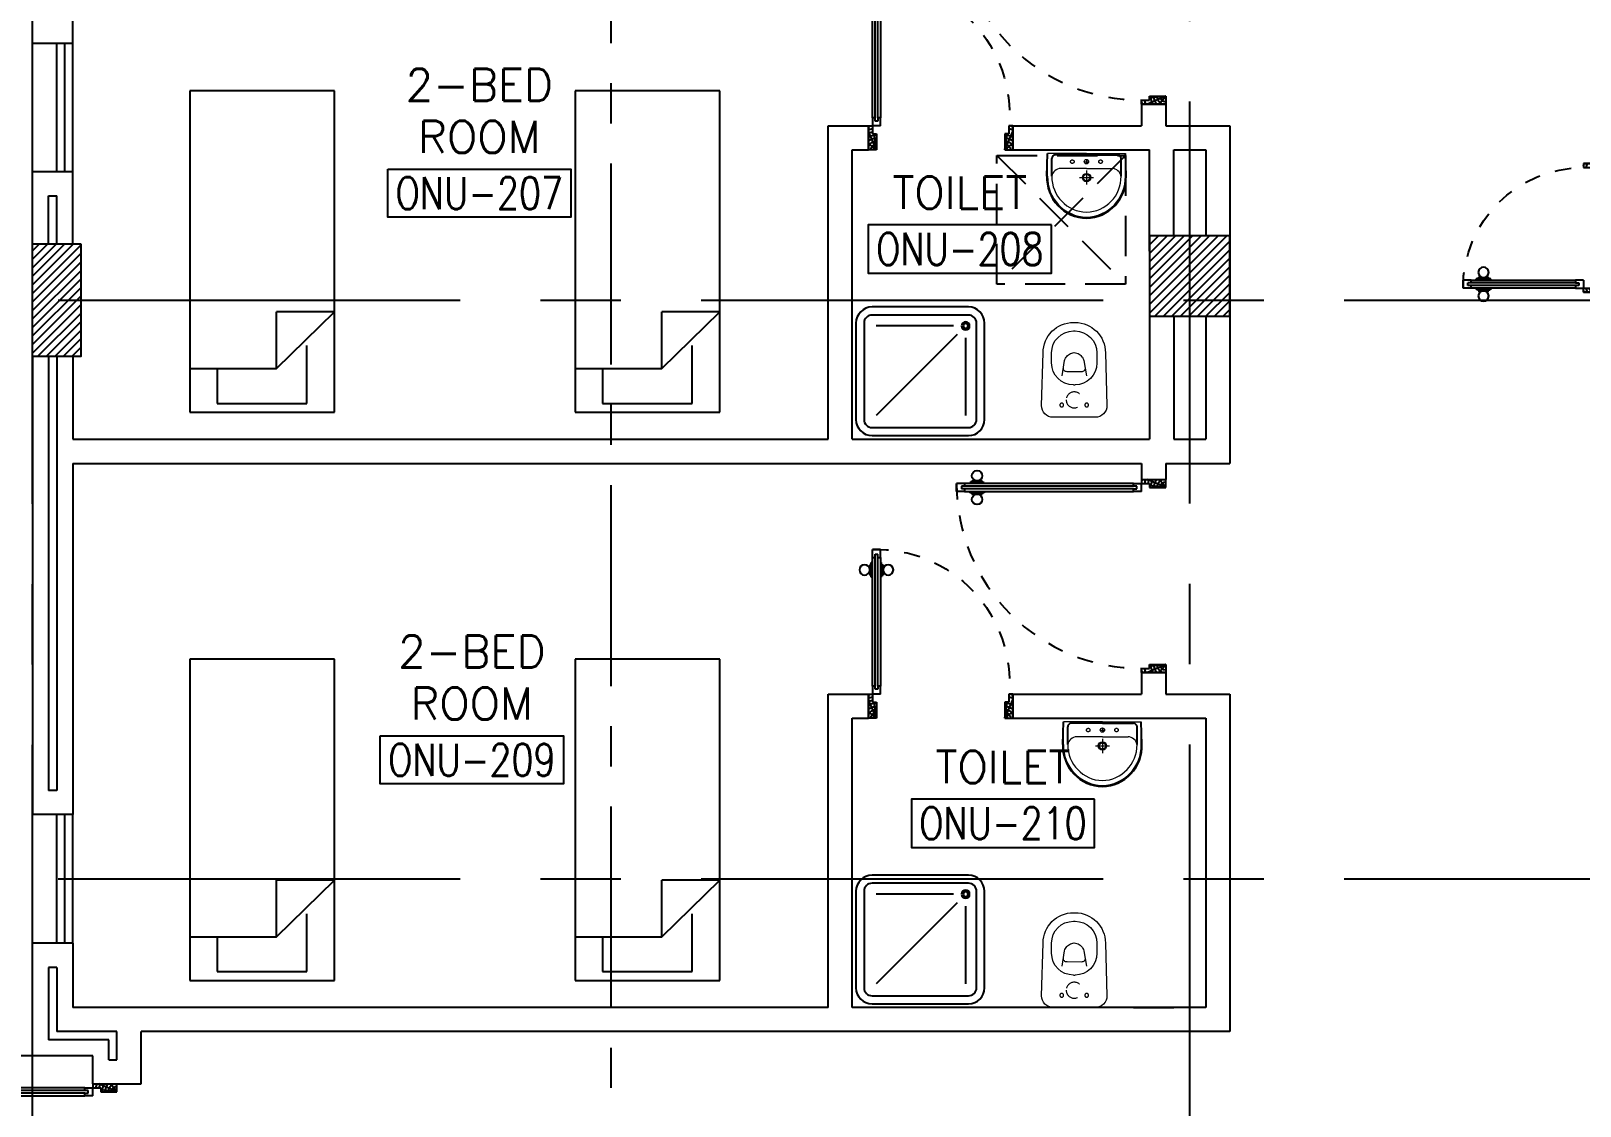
# Model space of a CAD drawing. Extents: x 0 to 91, y -1.5 to 78.
# Drawn here: x 52.53 to 62.17, y 14.79 to 21.47 of the extents above; entities that cross this region are included whole.
import ezdxf
from ezdxf.enums import TextEntityAlignment as Align

# ---------------------------------------------------------------- set-up
doc = ezdxf.new("R2010")
doc.units = 0
doc.header["$MEASUREMENT"] = 0
for name, pattern in [('CENTER', [2, 1.25, -0.25, 0.25, -0.25]), ('CENTERX2', [4, 2.5, -0.5, 0.5, -0.5]), ('DASHED', [0.75, 0.5, -0.25]), ('HIDDEN', [0.375, 0.25, -0.125]), ('HIDDEN2', [0.1875, 0.125, -0.0625])]:
    doc.linetypes.add(name, pattern=pattern)
doc.layers.get('0').update_dxf_attribs({"color": 11, "linetype": 'CONTINUOUS'})
for name, color, linetype in [('AXES', 11, 'CENTERX2'), ('AXES1', 11, 'CENTER'), ('COL', 11, 'CONTINUOUS'), ('DOOR', 11, 'CONTINUOUS'), ('FIX', 11, 'CONTINUOUS'), ('FUR', 11, 'CONTINUOUS'), ('HAT', 11, 'CONTINUOUS'), ('INSUL', 11, 'CONTINUOUS'), ('RM-BOX', 11, 'CONTINUOUS'), ('RM-NAME', 11, 'CONTINUOUS'), ('RM-NO', 11, 'CONTINUOUS'), ('ROOF', 11, 'CONTINUOUS'), ('SHAFT', 11, 'CONTINUOUS'), ('WALL', 11, 'CONTINUOUS'), ('WIN', 11, 'CONTINUOUS')]:
    doc.layers.add(name, color=color, linetype=linetype)
doc.styles.add('ROMANS', font='ROMANS.shx', dxfattribs={"width": 0.6})

# ---------------------------------------------------------------- blocks, each defined once
blk = doc.blocks.new('WC1')
at = {"layer": 'FIX', "lineweight": 20}
for p, q in [((-210.0000000029686, 203.8204326368286), (-537.9999999286665, 193.8204326393316)), ((-474.9999999413558, 140.8204326525447), (-537.9999999286665, 140.8204326525447)), ((-726.9999998800631, 4.820432680658996), (-726.9999998800631, -4.817951825360069)), ((-673.9999998932763, 4.820432681706734), (-673.9999998932763, -4.817951825360069)), ((-533.6865895071242, 24.24526864886866), (-539.5413532511157, 0.001240431301994249)), ((-539.5413532511157, 0.001240431301994249), (-533.6865895071242, -24.24278778629377)), ((-394.8190632529149, 75.68691823486006), (-490.3663137184049, 60.12952448159922)), ((-338.999999976746, 4.820432680950034), (-338.999999976746, -4.817951826087665)), ((-490.3663137184049, -60.12704361174838), (-394.8190632529149, -75.6844373869535)), ((-537.9999999286665, -140.8179517899407), (-474.9999999413558, -140.8179517899407)), ((-537.9999999286665, -193.8179517767567), (-210.0000000029395, -203.8179517742537))]:
    blk.add_line(p, q, dxfattribs=at)
at = {"layer": 'FIX', "linetype": 'Continuous', "lineweight": 20}
blk.add_line((-420.1086438769998, -47.34975640615448), (-420.4314501879271, 44.6286713128502), dxfattribs=at)
at = {"layer": 'FIX', "lineweight": 20}
blk.add_lwpolyline([(-213.1572988978296, -203.8179517742828), (-210.0000000035507, -203.8179517742828, 0.4142135623730988), (-137.0000000270957, -130.8179517899407), (-137.0000000270957, 0.001240427664015442), (-137.0000000270957, 130.8204326531268, 0.4142135623731024), (-210.0000000068976, 203.8204326368286)], format="xyb", dxfattribs=at)
at = {"layer": 'FIX', "linetype": 'HIDDEN2', "lineweight": 20, "ltscale": 0.3}
blk.add_circle((-245, 0), 49.81065704648448, dxfattribs=at)
at = {"layer": 'FIX', "linetype": 'HIDDEN', "lineweight": 20, "ltscale": 0.05}
for centre in [(-213.1572988978296, 77.50124041197705), (-213.1572988978296, -77.49875954940217)]:
    blk.add_circle(centre, 11.63803426258817, dxfattribs=at)
at = {"layer": 'FIX', "lineweight": 20}
for centre, radius, start, end in [((-537.9999999250576, 4.820432684326079), 188.9999999550255, 90.00000000166753, 180.0000000016675), ((-537.9999999255524, 4.820432684820844), 135.999999967722, 90.00000000166753, 180.0000000016675), ((-474.999999944499, 4.820432684820844), 135.999999967722, 359.9999999983325, 89.99999999833247), ((-473.0448338629503, -6.857746605353896), 68.15291692588886, 128.9241670934087, 152.846818088903), ((-464.3609761304397, -17.61048578153714), 81.97430560104621, 108.4959527768842, 128.924167104086), ((-537.9999999286665, -4.817951825360069), 188.9999999513875, 180, 270), ((-537.9999999286665, -4.817951825360069), 135.9999999645952, 180, 270), ((-473.0448338628339, 6.860227468045196), 68.15291692606822, 207.1531819110969, 231.0758329065913), ((-464.3609761507541, 17.61296664757538), 81.97430559098913, 231.0758329089363, 251.504047235508), ((-474.9999999413558, -4.817951825360069), 135.9999999645952, 270, 0)]:
    blk.add_arc(centre, radius, start, end, dxfattribs=at)
at = {"layer": 'FIX', "linetype": 'Continuous', "lineweight": 20}
for centre, start, end in [((-442.6786698182405, 45.53535193303833), 357.6662144383911, 91.61214824291638), ((-442.3558635072841, -45.58543171666679), 268.3878517570836, 2.333785561608914)]:
    blk.add_arc(centre, 22.26568775101992, start, end, dxfattribs=at)
blk = doc.blocks.new('DOOR90')
at = {"layer": 'DOOR', "linetype": 'ByBlock'}
for p, q in [((0, 0), (-150, 0)), ((-200, -25), (-1000, -25)), ((-200, -42), (-1000, -41.9999999999709)), ((-200, -58), (-1000, -58)), ((-1000, -75), (-200, -75))]:
    blk.add_line(p, q, dxfattribs=at)
at = {"layer": 'DOOR', "color": 0, "linetype": 'ByBlock'}
for p, q in [((-150, 0), (-150, -25)), ((-150, 0), (0, 0)), ((0, -50), (0, 0)), ((-1050, -25), (-1050, -75)), ((-1050, -75), (-1050, -25)), ((-1000, -25), (-1050, -25)), ((-1000, -75), (-1050.000000000029, -74.99999999947613)), ((-1020, -42), (-1020, -58)), ((-1000, -41.9999999999709), (-1020, -41.9999999999709)), ((-1000, -58), (-1020, -58)), ((-1000, -25), (-1000, -41.9999999999709)), ((-1000, -58), (-1000, -75)), ((-967.6424572214019, -25), (-967.6424572214019, -17.79999999995925)), ((-877.6424572214019, -17.79999999995925), (-967.6424572214019, -17.79999999995925)), ((-967.6424572214019, -75), (-967.6424572214019, -82.20000000004075)), ((-877.6424572214019, -82.20000000004075), (-967.6424572214019, -82.20000000004075)), ((-955.042457221396, -17.79999999995925), (-955.042457221396, -8.799999999959255)), ((-955.042457221396, -8.799999999959255), (-890.2424572214077, -8.799999999959255)), ((-955.042457221396, -17.79999999995925), (-890.2424572214077, -17.79999999995925)), ((-955.042457221396, -82.20000000004075), (-955.042457221396, -91.20000000004075)), ((-955.042457221396, -82.20000000004075), (-890.2424572214077, -82.20000000004075)), ((-955.042457221396, -91.20000000004075), (-890.2424572214077, -91.20000000004075)), ((-890.2424572214077, -17.79999999995925), (-890.2424572214077, -8.799999999959255)), ((-890.2424572214077, -82.20000000004075), (-890.2424572214077, -91.20000000004075)), ((-877.6424572214019, -25), (-877.6424572214019, -17.79999999995925)), ((-877.6424572214019, -75), (-877.6424572214019, -82.20000000004075)), ((-200, -42), (-200, -25)), ((-200, -25), (-150, -25)), ((-180, -42), (-200, -42)), ((-200, -75), (-200, -58)), ((-200, -58), (-180, -58)), ((-150, -75), (-200, -75)), ((-180, -58), (-180, -42)), ((-150, -75), (-150, -25)), ((-150, -25), (-100, -25)), ((-100, -25), (-100, -50)), ((-100, -50), (0, -50)), ((-100, -850), (0, -850)), ((-100, -875), (-100, -850)), ((0, -850), (0, -900)), ((-150, -900), (-150, -875)), ((-150, -875), (-100, -875)), ((0, -900), (-150, -900)), ((-150, -900), (0, -900))]:
    blk.add_line(p, q, dxfattribs=at)
at = {"layer": 'DOOR', "color": 9, "linetype": 'ByBlock'}
for p, q in [((0, -50), (-113.7099299924448, 0)), ((0, -50), (-40.1457343158545, 0)), ((0, -50), (-100, -36.64271395650576)), ((0, -850), (-113.7099299924448, -900)), ((0, -850), (-100, -863.3572860434942)), ((0, -850), (-40.1457343158545, -900))]:
    blk.add_line(p, q, dxfattribs=at)
at = {"layer": 'DOOR', "color": 0, "linetype": 'ByBlock'}
for centre in [(-922.6424572214019, 23.53094421501737), (-922.6424572214019, -123.5309442149592)]:
    blk.add_circle(centre, 32.39999999998526, dxfattribs=at)
at = {"layer": 'DOOR', "color": 9, "linetype": 'ByBlock'}
for centre, radius, start, end in [((0, -50), 74.40195781277725, 137.776426416831, 180), ((0, -50), 54.40195781277725, 113.2073828919768, 180), ((0, -50), 154.4019578127773, 161.1052885492919, 166.2857707775487), ((0, -50), 134.4019578127773, 158.1598493930306, 169.2800236451594), ((0, -50), 114.4019578127773, 154.0838418820621, 167.3774258712913), ((0, -50), 94.40195781277725, 148.0181880330829, 180), ((0, -50), 34.40195781277725, 90, 180), ((0, -50), 14.40195781277725, 90, 180), ((0, -850), 94.40195781277725, 180, 211.9818119669171), ((0, -850), 74.40195781277725, 180, 222.223573583169), ((0, -850), 54.40195781277725, 180, 246.7926171080232), ((0, -850), 34.40195781277725, 180, 270), ((0, -850), 14.40195781277725, 180, 270), ((0, -850), 154.4019578127773, 193.7142292224513, 198.8947114507081), ((0, -850), 134.4019578127773, 190.7199763548406, 201.8401506069695)]:
    blk.add_arc(centre, radius, start, end, dxfattribs=at)
at = {"layer": 'DOOR', "linetype": 'HIDDEN', "ltscale": 0.5}
blk.add_arc((-222.2222222220007, -49.99999999976717), 828.155208510499, 178.2701163782035, 275.0030377050298, dxfattribs=at)
blk = doc.blocks.new('DOOR100')
at = {"layer": 'DOOR', "color": 0, "linetype": 'ByBlock'}
for p, q in [((-76.05026414147142, 1251.086443322136), (-76.05026414094755, 1301.086443322165)), ((-76.05026414145686, 1301.086443322136), (-26.05026414145686, 1301.086443322136)), ((-26.05026414145686, 1301.086443322136), (-76.05026414145686, 1301.086443322136)), ((-59.05026414145686, 1251.086443322136), (-59.05026414145686, 1271.086443322136)), ((-43.05026414145686, 1271.086443322136), (-59.05026414145686, 1271.086443322136)), ((-43.05026414144231, 1251.086443322136), (-43.05026414144231, 1271.086443322136)), ((-26.05026414147142, 1251.086443322136), (-26.05026414145686, 1301.086443322136)), ((-92.25026414151216, 1206.128900543532), (-92.25026414151216, 1141.328900543544)), ((-83.25026414151216, 1206.128900543532), (-92.25026414151216, 1206.128900543532)), ((-83.25026414151216, 1128.728900543538), (-83.25026414151216, 1218.728900543538)), ((-76.05026414147142, 1218.728900543538), (-83.25026414151216, 1218.728900543538)), ((-83.25026414151216, 1206.128900543532), (-83.25026414151216, 1141.328900543544)), ((-59.05026414145686, 1251.086443322136), (-76.05026414147142, 1251.086443322136)), ((-26.05026414147142, 1251.086443322136), (-43.05026414144231, 1251.086443322136)), ((-26.05026414145686, 1218.728900543538), (-18.85026414141612, 1218.728900543538)), ((-18.85026414141612, 1128.728900543538), (-18.85026414141612, 1218.728900543538)), ((-18.85026414141612, 1206.128900543532), (-18.85026414141612, 1141.328900543544)), ((-18.85026414141612, 1206.128900543532), (-9.850264141416119, 1206.128900543532)), ((-9.850264141416119, 1206.128900543532), (-9.850264141416119, 1141.328900543544)), ((-83.25026414151216, 1141.328900543544), (-92.25026414151216, 1141.328900543544)), ((-76.05026414147142, 1128.728900543538), (-83.25026414151216, 1128.728900543538)), ((-26.05026414145686, 1128.728900543538), (-18.85026414141612, 1128.728900543538)), ((-18.85026414141612, 1141.328900543544), (-9.850264141416119, 1141.328900543544)), ((-76.0502641411731, 200), (-59.0502641411731, 200)), ((-76.0502641411731, 150), (-76.0502641411731, 200)), ((-59.0502641411731, 200), (-59.0502641411731, 180)), ((-43.0502641411731, 200), (-26.0502641411731, 200)), ((-43.0502641411731, 180), (-43.0502641411731, 200)), ((-26.0502641411731, 200), (-26.0502641411731, 150)), ((-1201.050264141173, 0), (-1201.050264141173, 150)), ((-1201.050264141173, 150), (-1176.050264141173, 150)), ((-1201.050264141173, 150), (-1201.050264141173, 0)), ((-1176.050264141173, 150), (-1176.050264141173, 100)), ((-1176.050264141173, 100), (-1151.050264141173, 100)), ((-1151.050264141173, 100), (-1151.050264141173, 0)), ((-76.0502641411731, 150), (-26.0502641411731, 150)), ((-59.0502641411731, 180), (-43.0502641411731, 180)), ((-51.0502641411731, 100), (-51.0502641411731, 0)), ((-26.0502641411731, 100), (-51.0502641411731, 100)), ((-1.050264141173102, 150), (-26.0502641411731, 150)), ((-26.0502641411731, 150), (-26.0502641411731, 100)), ((-1.050264141173102, 150), (-1.050264141173102, 0)), ((-1151.050264141173, 0), (-1201.050264141173, 0)), ((-51.0502641411731, 0), (-1.050264141173102, 0))]:
    blk.add_line(p, q, dxfattribs=at)
at = {"layer": 'DOOR', "linetype": 'ByBlock'}
for p, q in [((-76.05026414147142, 1251.086443322136), (-76.0502641411731, 200)), ((-59.0502641411731, 200), (-59.05026414145686, 1251.086443322136)), ((-43.0502641411731, 200), (-43.05026414144231, 1251.086443322136)), ((-26.0502641411731, 200), (-26.05026414147142, 1251.086443322136))]:
    blk.add_line(p, q, dxfattribs=at)
at = {"layer": 'DOOR', "color": 9, "linetype": 'ByBlock'}
for p, q in [((-1151.050264141173, 0), (-1201.050264141173, 113.7099299924448)), ((-1151.050264141173, 0), (-1164.407550184667, 100)), ((-51.0502641411731, 0), (-1.050264141173102, 113.7099299924448)), ((-51.0502641411731, 0), (-37.69297809767886, 100)), ((-1151.050264141173, 0), (-1201.050264141173, 40.1457343158545)), ((-51.0502641411731, 0), (-1.050264141173102, 40.1457343158545))]:
    blk.add_line(p, q, dxfattribs=at)
at = {"layer": 'DOOR', "color": 0, "linetype": 'ByBlock'}
for centre in [(-124.5812083564306, 1173.728900543538), (22.48068007354595, 1173.728900543538)]:
    blk.add_circle(centre, 32.39999999998526, dxfattribs=at)
at = {"layer": 'DOOR', "linetype": 'HIDDEN', "ltscale": 0.5}
blk.add_arc((-26.83337057878089, 151.8682979160003), 1149.218412220441, 89.96095720661235, 180.0931464649618, dxfattribs=at)
at = {"layer": 'DOOR', "color": 9, "linetype": 'ByBlock'}
for centre, radius, start, end in [((-1151.050264141159, 0), 154.4019578127773, 103.7142292225058, 108.8947114506697), ((-1151.050264141159, 0), 134.4019578127773, 100.7199763547379, 111.8401506071935), ((-51.05026414115855, 0), 134.4019578127773, 68.15984939280652, 79.2800236452621), ((-51.05026414115855, 0), 114.4019578127773, 64.08384188208258, 77.37742587111109), ((-51.05026414115855, 0), 154.4019578127773, 71.10528854933027, 76.28577077749422), ((-1151.050264141159, 0), 94.40195781277725, 90, 121.9818119669707), ((-1151.050264141159, 0), 74.40195781277725, 90, 132.223573583291), ((-1151.050264141159, 0), 54.40195781277725, 90, 156.7926171080343), ((-1151.050264141159, 0), 34.40195781277725, 90, 180), ((-1151.050264141159, 0), 14.40195781277725, 90, 180), ((-51.05026414115855, 0), 94.40195781277725, 58.01818803302934, 90), ((-51.05026414115855, 0), 74.40195781277725, 47.77642641670901, 90), ((-51.05026414115855, 0), 54.40195781277725, 23.20738289196568, 90), ((-51.05026414115855, 0), 34.40195781277725, 0, 90), ((-51.05026414115855, 0), 14.40195781277725, 0, 90)]:
    blk.add_arc(centre, radius, start, end, dxfattribs=at)
blk = doc.blocks.new('DOOR80')
at = {"layer": 'DOOR', "color": 0, "linetype": 'ByBlock'}
for p, q in [((-75.00000000040745, 850), (-74.99999999988358, 900.0000000000291)), ((-75.00000000040745, 900), (-25.00000000040745, 900)), ((-25.00000000040745, 900), (-75.00000000040745, 900)), ((-58.00000000040745, 850), (-58.00000000040745, 870)), ((-42.00000000040745, 870), (-58.00000000040745, 870)), ((-42.00000000037835, 850), (-42.00000000037835, 870)), ((-25.00000000040745, 850), (-25.00000000040745, 900)), ((-91.2000000004482, 805.042457221396), (-91.2000000004482, 740.2424572214077)), ((-82.2000000004482, 805.042457221396), (-91.2000000004482, 805.042457221396)), ((-82.2000000004482, 727.6424572214019), (-82.2000000004482, 817.6424572214019)), ((-75.00000000040745, 817.6424572214019), (-82.2000000004482, 817.6424572214019)), ((-82.2000000004482, 805.042457221396), (-82.2000000004482, 740.2424572214077)), ((-58.00000000040745, 850), (-75.00000000040745, 850)), ((-25.00000000040745, 850), (-42.00000000037835, 850)), ((-25.00000000040745, 817.6424572214019), (-17.80000000036671, 817.6424572214019)), ((-17.80000000036671, 727.6424572214019), (-17.80000000036671, 817.6424572214019)), ((-17.80000000036671, 805.042457221396), (-17.80000000036671, 740.2424572214077)), ((-17.80000000036671, 805.042457221396), (-8.800000000366708, 805.042457221396)), ((-8.800000000366708, 805.042457221396), (-8.800000000366708, 740.2424572214077)), ((-82.2000000004482, 740.2424572214077), (-91.2000000004482, 740.2424572214077)), ((-75.00000000040745, 727.6424572214019), (-82.2000000004482, 727.6424572214019)), ((-25.00000000040745, 727.6424572214019), (-17.80000000036671, 727.6424572214019)), ((-17.80000000036671, 740.2424572214077), (-8.800000000366708, 740.2424572214077)), ((-75, 200), (-58, 200)), ((-75, 150), (-75, 200)), ((-58, 200), (-58, 180)), ((-42, 200), (-25, 200)), ((-42, 180), (-42, 200)), ((-25, 200), (-25, 150)), ((-800, 150), (-800, 0)), ((-800, 150), (-775, 150)), ((-800, 0), (-800, 150)), ((-775, 150), (-775, 100)), ((-775, 100), (-750, 100)), ((-750, 100), (-750, 0)), ((-75, 150), (-25, 150)), ((-58, 180), (-42, 180)), ((-50, 100), (-50, 0)), ((-25, 100), (-50, 100)), ((0, 150), (-25, 150)), ((-25, 150), (-25, 100)), ((0, 0), (0, 150)), ((0, 150), (0, 0)), ((-750, 0), (-800, 0)), ((-50, 0), (0, 0))]:
    blk.add_line(p, q, dxfattribs=at)
at = {"layer": 'DOOR', "linetype": 'ByBlock'}
for p, q in [((-75.00000000040745, 850), (-75, 200)), ((-58, 200), (-58.00000000040745, 850)), ((-42, 200), (-42.00000000037835, 850)), ((-25, 200), (-25.00000000040745, 850))]:
    blk.add_line(p, q, dxfattribs=at)
at = {"layer": 'DOOR', "color": 9, "linetype": 'ByBlock'}
for p, q in [((-750, 0), (-800, 113.7099299924448)), ((-750, 0), (-763.3572860434942, 100)), ((-50, 0), (0, 113.7099299924448)), ((-50, 0), (-36.64271395650576, 100)), ((-750, 0), (-800, 40.1457343158545)), ((-50, 0), (0, 40.1457343158545))]:
    blk.add_line(p, q, dxfattribs=at)
at = {"layer": 'DOOR', "color": 0, "linetype": 'ByBlock'}
for centre in [(-123.5309442153666, 772.6424572214019), (23.53094421460992, 772.6424572214019)]:
    blk.add_circle(centre, 32.39999999998526, dxfattribs=at)
at = {"layer": 'DOOR', "linetype": 'HIDDEN', "ltscale": 0.5}
blk.add_arc((-24.9999999999709, 149.9999999999673), 750.0000000000182, 90, 180, dxfattribs=at)
at = {"layer": 'DOOR', "color": 9, "linetype": 'ByBlock'}
for centre, radius, start, end in [((-750, 0), 154.4019578127773, 103.7142292220761, 108.8947114506697), ((-750, 0), 134.4019578127773, 100.7199763547379, 111.8401506067678), ((-50, 0), 134.4019578127773, 68.15984939323225, 79.2800236452621), ((-50, 0), 114.4019578127773, 64.08384188166208, 77.37742587111109), ((-50, 0), 154.4019578127773, 71.10528854933027, 76.28577077792393), ((-750, 0), 94.40195781277725, 90, 121.9818119665067), ((-750, 0), 74.40195781277725, 90, 132.2235735827721), ((-750, 0), 54.40195781277725, 90, 156.7926171079385), ((-750, 0), 34.40195781277725, 90, 180), ((-750, 0), 14.40195781277725, 90, 180), ((-50, 0), 94.40195781277725, 58.01818803349335, 90), ((-50, 0), 74.40195781277725, 47.77642641722785, 90), ((-50, 0), 54.40195781277725, 23.20738289206147, 90), ((-50, 0), 34.40195781277725, 0, 90), ((-50, 0), 14.40195781277725, 0, 90)]:
    blk.add_arc(centre, radius, start, end, dxfattribs=at)
blk = doc.blocks.new('SHR1')
at = {"layer": 'FIX'}
for p, q in [((-195.7106781186449, 195.7106781186521), (-700, 700)), ((-142.6776695296576, 217.6776695296649), (-142.6776695296576, 700)), ((-217.6776695296576, 142.6776695296649), (-700, 142.6776695296649))]:
    blk.add_line(p, q, dxfattribs=at)
for points in [[(-825, 125), (-825, 725, -0.4142135623730951), (-725, 825), (-125, 825, -0.4142135623730951), (-25, 725), (-25, 125, -0.4142135623730951), (-125, 25), (-725, 25, -0.4142135623730951)], [(-775, 125), (-775, 725, -0.414213562373095), (-725, 775), (-125, 775, -0.414213562373095), (-75, 725), (-75, 125, -0.414213562373095), (-125, 75), (-725, 75, -0.414213562373095)]]:
    blk.add_lwpolyline(points, format="xyb", close=True, dxfattribs=at)
for radius in [25, 15]:
    blk.add_circle((-142.6776695296576, 142.6776695296649), radius, dxfattribs=at)
blk = doc.blocks.new('LAV1')
at = {"layer": 'FIX', "linetype": 'DASHED', "lineweight": 20, "ltscale": 0.05}
for p, q in [((49.53058844816405, 220), (-50.46941152343061, 220)), ((-0.4694115376332775, 170.0000000142027), (-0.4694115376332775, 269.9999999857973)), ((-0.4694115376332775, 170.0000000142027), (-0.4694115376332775, 269.9999999857973))]:
    blk.add_line(p, q, dxfattribs=at)
at = {"layer": 'FIX', "linetype": 'ByBlock', "ltscale": 0.3}
for p, q in [((-280, 209.9999999994616), (-275, 49.99999999994179)), ((-245, 210.0000000001601), (-245.0071684214636, 84.99999999749707)), ((245, 210.0000000001601), (245.0071684214636, 84.99999999749707)), ((280, 209.9999999994616), (275, 49.99999999994179)), ((0, 59.99999999755528), (-220.159092843387, 59.99999999752617)), ((0, 59.99999999755528), (220.159092843387, 59.99999999752617))]:
    blk.add_line(p, q, dxfattribs=at)
at = {"layer": 'FIX', "linetype": 'Continuous', "lineweight": 20}
for p, q in [((-274.9999999999418, 209.9999999999418), (-275, 49.99999999994179)), ((0, 155), (-181.4175303101365, 155)), ((0, 155), (181.4175303101365, 155)), ((274.9999999999418, 209.9999999999418), (275, 49.99999999994179)), ((0, 50), (-275, 49.99999999994179)), ((0, 50.00000000005821), (-252.4649419615453, 50.00000000005821)), ((0, 50), (275, 49.99999999994179)), ((0, 50.00000000005821), (252.4649419615453, 50.00000000005821))]:
    blk.add_line(p, q, dxfattribs=at)
at = {"layer": 'FIX', "lineweight": 20}
for p, q in [((2.491287887096405e-08, 91.9501576180046), (2.491287887096405e-08, 123.0498423795507)), ((15.61226091068238, 107.4999999987776), (-15.48742383631179, 107.4999999987776))]:
    blk.add_line(p, q, dxfattribs=at)
for centre, radius in [((-0.4694115376332775, 220), 29.5), ((-0.4694115376332775, 220), 22.5), ((2.491287887096405e-08, 107.4999999987776), 15.54984237273808)]:
    blk.add_circle(centre, radius, dxfattribs=at)
at = {"layer": 'FIX', "linetype": 'HIDDEN', "lineweight": 20, "ltscale": 0.05}
for centre in [(-99.99999997508712, 107.4999999987776), (99.99999997508712, 107.4999999987776)]:
    blk.add_circle(centre, 12.43987389819046, dxfattribs=at)
at = {"layer": 'FIX', "linetype": 'ByBlock', "ltscale": 0.3}
for centre, radius, start, end in [((6.861270151246572, 220.0495655717823), 287.0372485949996, 91.37764975247644, 182.006413439361), ((-6.861270151246572, 220.0495655717823), 287.0372485949996, 357.993586560639, 88.62235024752358), ((-220.1367860755417, 84.87070840633532), 24.8707184123799, 179.7021438729012, 269.9486109004399), ((220.1367860755417, 84.87070840633532), 24.8707184123799, 270.0513890995601, 0.2978561270987753)]:
    blk.add_arc(centre, radius, start, end, dxfattribs=at)
at = {"layer": 'FIX', "linetype": 'Continuous', "lineweight": 20}
for centre, radius, start, end in [((8.362960975442547, 216.6826060375752), 283.4417486471838, 91.69879626983797, 181.3509675422777), ((7.639794464339502, 212.4520616861846), 252.6502458993284, 91.73280937402431, 180.4884212311979), ((-7.639794464339502, 212.4520616861846), 252.6502458993284, 359.5115787688021, 88.26719062597567), ((-8.362960975442547, 216.6826060375752), 283.4417486471838, 358.6490324577223, 88.30120373016202), ((-179.1751118609682, 221.8444314090302), 66.882033842421, 190.2005602816864, 268.0786290524953), ((179.1751118609682, 221.8444314090302), 66.882033842421, 271.9213709475048, 349.7994397183136)]:
    blk.add_arc(centre, radius, start, end, dxfattribs=at)
blk = doc.blocks.new('C11')
at = {"layer": 'HAT'}
h = blk.add_hatch(dxfattribs=at)
h.set_pattern_fill('ANSI31', color=256, scale=300, style=0)
h.set_pattern_definition([(45, (-248556.1822811713, -75061.0053373936), (-26.51650429449553, 26.51650429449553), [])])
h.paths.add_polyline_path([(300.0000000000291, 700), (-2.91038304567337e-11, 700), (0, 349.9999999998981), (300.0000000000291, 349.9999999998981)])
h.paths.add_polyline_path([(300, 349.9999999998981), (-2.91038304567337e-11, 349.9999999998981), (-2.91038304567337e-11, 0), (300.0000000000291, 0)])
at = {"layer": 'COL'}
blk.add_lwpolyline([(300.0000000000291, 700), (299.9999999999709, 0), (0, 0), (0, 700)], close=True, dxfattribs=at)
blk = doc.blocks.new('RM1')
at = {"layer": 'RM-BOX'}
blk.add_lwpolyline([(569.8908462408872, -200), (-569.890846240829, -200), (-569.8908462407999, -500), (569.8908462407999, -500)], close=True, dxfattribs=at)
at = {"layer": 'RM-NAME', "style": 'ROMANS'}
for tag, p in [('ROOMNAME1', (-5.820766091346741e-11, 323.8095238095266)), ('ROOMNAME2', (0, 0))]:
    blk.add_attdef(tag, text='', height=200, dxfattribs=at).set_placement(p, align=Align.MIDDLE)
at = {"layer": 'RM-NO', "style": 'ROMANS', "width": 0.8}
blk.add_attdef('ROOMNO', text='', height=200, dxfattribs=at).set_placement((0, -350), align=Align.MIDDLE)
blk = doc.blocks.new('COL50')
at = {"layer": 'COL'}
blk.add_lwpolyline([(-249.9999999999709, 250), (-249.9999999999418, -250), (250, -250), (249.9999999999709, 250)], close=True, dxfattribs=at)
blk = doc.blocks.new('*X52')
at = {"color": 0}
for p, q in [((73379.22208648533, 132670.1256889773), (73858.83037131967, 133149.7339738117)), ((73379.22208648533, 132723.1586975663), (73805.79736273068, 133149.7339738117)), ((73379.22208648532, 132776.1917061553), (73752.76435414169, 133149.7339738117)), ((73379.22208648532, 132829.2247147443), (73699.7313455527, 133149.7339738117)), ((73379.22208648532, 132882.2577233333), (73646.6983369637, 133149.7339738117)), ((73379.22208648532, 132935.2907319223), (73593.66532837471, 133149.7339738117)), ((73379.2220864853, 132988.3237405113), (73540.63231978573, 133149.7339738117)), ((73379.2220864853, 133041.3567491003), (73487.59931119674, 133149.7339738117)), ((73379.2220864853, 133094.3897576892), (73434.56630260774, 133149.7339738117)), ((73379.2220864853, 133147.4227662782), (73381.53329401875, 133149.7339738117)), ((73411.86337990867, 132649.7339738117), (73879.22208648524, 133117.0926803882)), ((73464.89638849765, 132649.7339738117), (73879.22208648524, 133064.0596717993)), ((73517.92939708664, 132649.7339738117), (73879.22208648524, 133011.0266632103)), ((73570.96240567564, 132649.7339738117), (73879.22208648524, 132957.9936546213)), ((73623.99541426463, 132649.7339738117), (73879.22208648526, 132904.9606460323)), ((73677.02842285362, 132649.7339738117), (73879.22208648526, 132851.9276374433)), ((73730.0614314426, 132649.7339738117), (73879.22208648526, 132798.8946288543)), ((73783.09444003161, 132649.7339738117), (73879.22208648526, 132745.8616202654)), ((73836.1274486206, 132649.7339738117), (73879.22208648527, 132692.8286116763))]:
    blk.add_line(p, q, dxfattribs=at)
blk = doc.blocks.new('AH20A')
at = {"layer": 'FUR'}
for p, q in [((0, 0.5), (0, -0.5)), ((1, 0.5), (0, 0.5)), ((0.1358132048044354, 0.5), (0.1358132048044354, -0.09873155399691314)), ((1, -0.5), (1, 0.5)), ((0.1358132048044354, 0.3112226375378668), (0.02772451273631305, 0.3112226375378668)), ((0.02772451273631305, 0.3112226375378668), (0.02772451273631305, -0.3087128986371681)), ((0.1358132048044354, -0.09873155399691314), (0.312524700537324, -0.5)), ((0.1358132048044354, -0.09873155399691314), (0.312524700537324, -0.09873155399691314)), ((0.312524700537324, -0.5), (0.312524700537324, -0.09873155399691314)), ((0.02772451273631305, -0.3087128986371681), (0.2075707670301199, -0.3087128986371681)), ((0, -0.5), (1, -0.5))]:
    blk.add_line(p, q, dxfattribs=at)
blk = doc.blocks.new('A$C272A55A0')
at = {"layer": 'DOOR', "color": 0, "linetype": 'ByBlock'}
for p, q in [((-0.0001203324354719371, 900.3541752648598), (-0.0001203324500238523, 1050.354175264831)), ((49.99987966756453, 1050.354175264918), (-0.0001203324354719371, 1050.354175264918)), ((49.99987966756453, 950.354175264918), (49.99987966756453, 1050.354175264918)), ((1749.999879667535, 950.354175264918), (1749.999879667535, 1050.354175264918)), ((1749.999879667535, 1050.354175264918), (1799.999879667535, 1050.354175264918)), ((1799.999879667535, 1050.354175264918), (1799.999879667535, 900.354175264918)), ((-0.0001203324354719371, 900.354175264918), (24.99987966756453, 900.354175264918)), ((24.99987966756453, 950.354175264918), (49.99987966756453, 950.354175264918)), ((24.99987966756453, 900.354175264918), (24.99987966756453, 950.354175264918)), ((74.99987966756453, 900.354175264918), (24.99987966756453, 900.354175264918)), ((24.99987966756453, 850.354175264918), (24.99987966756453, 900.354175264918)), ((57.99987966756453, 870.354175264918), (41.99987966756453, 870.354175264918)), ((41.99987966756453, 870.354175264918), (41.99987966756453, 850.354175264918)), ((57.99987966756453, 850.354175264918), (57.99987966756453, 870.354175264918)), ((74.99987966756453, 900.354175264918), (74.99987966756453, 850.354175264918)), ((1724.999879667535, 900.354175264918), (1774.999879667535, 900.354175264918)), ((1724.999879667535, 900.354175264918), (1724.999879667535, 850.354175264918)), ((1741.999879667535, 870.354175264918), (1757.999879667535, 870.354175264918)), ((1741.999879667535, 850.354175264918), (1741.999879667535, 870.354175264918)), ((1774.999879667535, 950.354175264918), (1749.999879667535, 950.354175264918)), ((1757.999879667535, 870.354175264918), (1757.999879667535, 850.354175264918)), ((1774.999879667535, 900.354175264918), (1774.999879667535, 950.354175264918)), ((1799.999879667535, 900.354175264918), (1774.999879667535, 900.354175264918)), ((1774.999879667535, 850.354175264918), (1774.999879667535, 900.354175264918)), ((41.99987966756453, 850.354175264918), (24.99987966756453, 850.354175264918)), ((74.99987966756453, 850.354175264918), (57.99987966756453, 850.354175264918)), ((1724.999879667535, 850.354175264918), (1741.999879667535, 850.354175264918)), ((1757.999879667535, 850.354175264918), (1774.999879667535, 850.354175264918)), ((1717.799879667495, 160.1117180435103), (1708.799879667495, 160.1117180435103)), ((1708.799879667495, 95.31171804352198), (1708.799879667495, 160.1117180435103)), ((1724.999879667535, 172.7117180435162), (1717.799879667495, 172.7117180435162)), ((1717.799879667495, 172.7117180435162), (1717.799879667495, 82.71171804351616)), ((1717.799879667495, 95.31171804352198), (1717.799879667495, 160.1117180435103)), ((1774.999879667535, 172.7117180435162), (1782.199879667576, 172.7117180435162)), ((1782.199879667576, 172.7117180435162), (1782.199879667576, 82.71171804351616)), ((1782.199879667576, 160.1117180435103), (1791.199879667576, 160.1117180435103)), ((1782.199879667576, 95.31171804352198), (1782.199879667576, 160.1117180435103)), ((1791.199879667576, 95.31171804352198), (1791.199879667576, 160.1117180435103)), ((24.99987966756453, 50.35417526491801), (41.99987966753542, 50.35417526491801)), ((24.99987966756453, 50.35417526491801), (24.99987966756453, 0.3541752649180125)), ((24.99987966756453, 0.3541752649180125), (74.99987966756453, 0.3541752649180125)), ((74.99987966756453, 0.3541752649180125), (24.99987966756453, 0.3541752649180125)), ((41.99987966753542, 50.35417526491801), (41.99987966753542, 30.35417526491801)), ((41.99987966756453, 30.35417526491801), (57.99987966756453, 30.35417526491801)), ((57.99987966756453, 50.35417526491801), (74.99987966756453, 50.35417526491801)), ((57.99987966756453, 50.35417526491801), (57.99987966756453, 30.35417526491801)), ((74.99987966756453, 50.35417526491801), (74.99987966704066, 0.3541752648889087)), ((1717.799879667495, 95.31171804352198), (1708.799879667495, 95.31171804352198)), ((1724.999879667535, 82.71171804351616), (1717.799879667495, 82.71171804351616)), ((1741.999879667535, 50.35417526491801), (1724.999879667535, 50.35417526491801)), ((1724.999879667535, 50.35417526491801), (1724.999879668059, 0.3541752648889087)), ((1774.999879667535, 0.3541752649180125), (1724.999879667535, 0.3541752649180125)), ((1724.999879667535, 0.3541752649180125), (1774.999879667535, 0.3541752649180125)), ((1741.999879667535, 50.35417526491801), (1741.999879667535, 30.35417526491801)), ((1757.999879667535, 30.35417526491801), (1741.999879667535, 30.35417526491801)), ((1774.999879667535, 50.35417526491801), (1757.999879667565, 50.35417526491801)), ((1757.999879667565, 50.35417526491801), (1757.999879667565, 30.35417526491801)), ((1774.999879667535, 82.71171804351616), (1782.199879667576, 82.71171804351616)), ((1774.999879667535, 50.35417526491801), (1774.999879667535, 0.3541752649180125)), ((1782.199879667576, 95.31171804352198), (1791.199879667576, 95.31171804352198))]:
    blk.add_line(p, q, dxfattribs=at)
at = {"layer": 'DOOR', "color": 9, "linetype": 'ByBlock'}
for p, q in [((49.99987966756453, 1050.354175264918), (-0.0001203324354719371, 1010.208440949064)), ((49.99987966756453, 1050.354175264918), (-0.0001203324354719371, 936.6442452724732)), ((49.99987966756453, 1050.354175264918), (36.64259362407029, 950.354175264918)), ((1749.999879667535, 1050.354175264918), (1799.999879667535, 1010.208440949064)), ((1749.999879667535, 1050.354175264918), (1799.999879667535, 936.6442452724732)), ((1749.999879667535, 1050.354175264918), (1763.35716571103, 950.354175264918))]:
    blk.add_line(p, q, dxfattribs=at)
at = {"layer": 'DOOR', "linetype": 'ByBlock'}
for p, q in [((24.99987966756453, 850.354175264918), (24.99987966756453, 50.35417526491801)), ((41.99987966756453, 850.354175264918), (41.99987966753542, 50.35417526491801)), ((57.99987966756453, 850.354175264918), (57.99987966756453, 50.35417526491801)), ((74.99987966756453, 50.35417526491801), (74.99987966756453, 850.354175264918)), ((1724.999879667535, 50.35417526491801), (1724.999879667535, 850.354175264918)), ((1741.999879667535, 850.354175264918), (1741.999879667535, 50.35417526491801)), ((1757.999879667535, 850.354175264918), (1757.999879667565, 50.35417526491801)), ((1774.999879667535, 850.354175264918), (1774.999879667535, 50.35417526491801))]:
    blk.add_line(p, q, dxfattribs=at)
at = {"layer": 'DOOR', "color": 0, "linetype": 'ByBlock'}
for centre in [(1676.468935452576, 127.7117180435162), (1823.530823882553, 127.7117180435162)]:
    blk.add_circle(centre, 32.39999999998526, dxfattribs=at)
at = {"layer": 'DOOR', "color": 9, "linetype": 'ByBlock'}
for centre, radius, start, end in [((49.99987966756453, 1050.354175264918), 54.40195781277725, 203.2073828919769, 270), ((49.99987966756453, 1050.354175264918), 74.40195781277725, 227.7764264168309, 270), ((49.99987966756453, 1050.354175264918), 94.40195781277725, 238.0181880330829, 270), ((49.99987966756453, 1050.354175264918), 34.40195781277725, 180, 270), ((49.99987966756453, 1050.354175264918), 14.40195781277725, 180, 270), ((1749.999879667535, 1050.354175264918), 14.40195781277725, 270, 0), ((1749.999879667535, 1050.354175264918), 34.40195781277725, 270, 0), ((1749.999879667535, 1050.354175264918), 54.40195781277725, 270, 336.7926171080232), ((1749.999879667535, 1050.354175264918), 74.40195781277725, 270, 312.2235735831691), ((1749.999879667535, 1050.354175264918), 94.40195781277725, 270, 301.9818119669171), ((49.99987966756453, 1050.354175264918), 114.4019578127773, 244.083841882062, 257.3774258712915), ((49.99987966756453, 1050.354175264918), 134.4019578127773, 248.1598493930308, 259.2800236451595), ((49.99987966756453, 1050.354175264918), 154.4019578127773, 251.1052885492919, 256.2857707775486), ((1749.999879667535, 1050.354175264918), 114.4019578127773, 282.6225741287084, 295.916158117938), ((1749.999879667535, 1050.354175264918), 134.4019578127773, 280.7199763548405, 291.8401506069692), ((1749.999879667535, 1050.354175264918), 154.4019578127773, 283.7142292224514, 288.8947114507081)]:
    blk.add_arc(centre, radius, start, end, dxfattribs=at)
at = {"layer": 'DOOR', "linetype": 'HIDDEN', "ltscale": 0.5}
for centre, radius, start, end in [((49.99987966756453, 851.395841931575), 851.4087845464003, 268.3173765331032, 3.296482377102192), ((1749.999879667521, 851.3958419315459), 851.4087845463584, 176.7035176228957, 271.6826234668978)]:
    blk.add_arc(centre, radius, start, end, dxfattribs=at)
at = {"layer": 'WALL', "linetype": 'ByBlock'}
blk.add_line((1799.999879667565, 900.3541752650344), (1799.99987966755, 1050.354175265005), dxfattribs=at)

msp = doc.modelspace()

# ---------------------------------------------------------------- linework, layer by layer
at = {"layer": 'AXES'}
for p, q in [((59.74000000000524, -1.464293643977726), (59.74000000000524, 77.3483814831634)), ((52.5399999999936, -1.466343614672951), (52.5399999999936, 76.99633151246235)), ((0.6999999999970896, 19.79999999999563), (68.74000000000524, 19.79999999999563)), ((0.6999999999970896, 16.19999999999709), (68.74000000000524, 16.19999999999709))]:
    msp.add_line(p, q, dxfattribs=at)
at = {"layer": 'AXES1'}
msp.add_line((56.13999999999942, 5.399999999994179), (56.13999999999942, 64.21999999999389), dxfattribs=at)
at = {"layer": 'FIX'}
msp.add_line((58.29228932187834, 16.05228931931197), (57.78800000000047, 15.54799999742681), dxfattribs=at)
at = {"layer": 'INSUL'}
for p, q in [((52.63999999999942, 20.44999999999709), (52.69000000000233, 20.44999999999709)), ((52.63999999999942, 20.14999999999418), (52.63999999999942, 20.44999999999709)), ((52.69000000000233, 20.14999999999418), (52.69000000000233, 20.44999999999709)), ((52.63999999999942, 19.44999999999709), (52.63999999999942, 16.74999999999272)), ((52.69000000000233, 19.44999999999709), (52.69000000000233, 16.74999999999272)), ((52.69000000000233, 16.74999999999272), (52.63999999999942, 16.74999999999272)), ((52.69000000000233, 15.64999999999418), (52.63999999999942, 15.64999999999418)), ((52.63999999999942, 15.64999999999418), (52.63999999999942, 15.20000000000436)), ((52.69000000000233, 15.64999999999418), (52.69000000000234, 15.25)), ((53.06499873464054, 15.25), (52.69000000000233, 15.25)), ((53.06500000000233, 15.0749983524438), (53.06499873464054, 15.25)), ((53.01499873463763, 15.20000000000437), (52.63999999999942, 15.20000000000436)), ((53.01499999999942, 15.07499803610699), (53.01499873463763, 15.20000000000437)), ((53.01499999999942, 15.07499803610699), (53.06500000000233, 15.0749983524438))]:
    msp.add_line(p, q, dxfattribs=at)
at = {"layer": 'ROOF'}
msp.add_line((52.91499873464637, 15.09999999999825), (42.89999999999418, 15.10000000000582), dxfattribs=at)
at = {"layer": 'SHAFT', "color": 97, "linetype": 'HIDDEN'}
for p, q in [((59.33999999999651, 20.69999999999709), (58.5399999999936, 19.89999999999418)), ((58.5399999999936, 20.69999999999709), (59.33999999999651, 19.89999999999418))]:
    msp.add_line(p, q, dxfattribs=at)
msp.add_lwpolyline([(58.5399999999936, 20.69999999999709), (59.33999999999651, 20.69999999999709), (59.33999999999651, 19.89999999999418), (58.5399999999936, 19.89999999999418)], close=True, dxfattribs=at)
at = {"layer": 'WALL'}
for p, q in [((52.5399999999936, 21.39999999999418), (52.5399999999936, 23)), ((52.7899999999936, 21.39999999999418), (52.7899999999936, 22.31999999999243)), ((52.54000000000815, 21.39999999999418), (52.79000000000815, 21.39999999999418)), ((59.44000000000233, 21.01949999999488), (59.58999999999651, 21.01949999999488)), ((57.49000000000524, 20.88499999999476), (57.74000000000524, 20.88499999999476)), ((58.63999999999942, 20.88499999999476), (59.44000000000233, 20.88499999999476)), ((59.58999999999651, 20.88499999999476), (59.99000000000524, 20.88499999999476)), ((59.99000000000524, 20.88499999999476), (59.99000000000524, 18.78499999999622)), ((57.63999999999942, 20.73499999999331), (57.74000000000524, 20.73499999999331)), ((58.63999999999942, 20.73499999999331), (59.4899999985646, 20.73499999999331)), ((59.4899999985646, 20.10500000006141), (59.4899999985646, 20.73499999999331)), ((59.63999999857333, 20.73499999999331), (59.83999999999651, 20.73499999999331)), ((59.63999999857333, 20.19999999999709), (59.63999999857333, 20.73499999999331)), ((59.83999999999651, 20.73499999999331), (59.83999999999651, 20.19999999999709)), ((52.54000000000815, 20.59999999999854), (52.79000000000815, 20.59999999999854)), ((52.5399999999936, 20.14999999999418), (52.5399999999936, 20.59999999999854)), ((52.7899999999936, 20.14999999999418), (52.7899999999936, 20.59999999999854)), ((59.49000000000524, 19.69999999999709), (59.4899999985646, 18.93499999999767)), ((59.63999999999942, 19.69999999971333), (59.63999999857333, 18.93500000007771)), ((59.83999999999651, 19.69999999999709), (59.83999999999651, 18.93499999999767)), ((52.54000000000815, 19.44999999999709), (52.54000000000815, 16.59999999999854)), ((52.79000000000815, 19.44999999999709), (52.79000000000815, 18.93499999999767)), ((52.79000000000815, 18.93499999999767), (57.49000000000524, 18.93499999999767)), ((57.63999999999942, 18.93499999999767), (59.4899999985646, 18.93499999999767)), ((59.63999999857333, 18.93499999999767), (59.83999999999651, 18.93499999999767)), ((52.79000000000815, 18.78499999999622), (52.79000000000815, 16.59999999999854)), ((52.79000000000815, 18.78499999999622), (59.44000000000233, 18.78499999999622)), ((59.58999999999651, 18.78499999999622), (59.99000000000524, 18.78499999999622)), ((59.44000000000233, 18.68449999999575), (59.58999999999651, 18.68449999999575)), ((59.44000000000233, 17.48449999999866), (59.58999999999651, 17.48449999999866)), ((57.49000000000524, 17.34999999999854), (57.74000000000524, 17.34999999999854)), ((58.63999999999942, 17.34999999999854), (59.44000000000233, 17.34999999999854)), ((59.58999999999651, 17.34999999999854), (59.99000000000524, 17.34999999999854)), ((59.99000000000524, 17.34999999999854), (59.99000000000524, 15.25)), ((57.63999999999942, 17.19999999999709), (57.74000000000524, 17.19999999999709)), ((58.63999999999942, 17.19999999999709), (59.83999999999651, 17.19999999999709)), ((59.83999999999651, 17.19999999999709), (59.83999999999651, 15.39999999999418)), ((52.79000000000815, 16.59999999999854), (52.54000000000815, 16.59999999999854)), ((52.79000000000815, 15.79999999999563), (52.54000000000815, 15.79999999999563)), ((52.79000000000815, 15.79999999999563), (52.79000000000815, 15.39999999999418)), ((57.49000000000524, 15.39999999999418), (52.79000000000815, 15.39999999999418)), ((59.83999999999651, 15.39999999999418), (57.63999999999942, 15.39999999999418)), ((59.38999999999942, 15.39999999999418), (59.63999999999942, 15.39999999999418)), ((59.99000000000524, 15.25), (53.21499873464927, 15.24999999999033)), ((53.21499999999651, 14.92499930146005), (53.21499873464927, 15.25)), ((57.49000000000524, 15.25), (54.74000000000524, 15.25)), ((52.91500000000815, 14.92499740342464), (52.91499873464636, 15.09999999999825)), ((52.91500000000815, 14.92499740342464), (53.21499999999651, 14.92499930146005))]:
    msp.add_line(p, q, dxfattribs=at)
at = {"layer": 'WALL', "linetype": 'ByBlock'}
for p, q in [((59.44000000000233, 21.01949999999488), (59.44000000000233, 20.88499999999476)), ((59.58999999999651, 21.01949999999488), (59.58999999999651, 20.88499999999476)), ((57.49000000000524, 18.93499999999767), (57.49000000000524, 20.88499999999476)), ((57.74000000000524, 20.73499999999331), (57.74000000000524, 20.88499999999476)), ((58.63999999999942, 20.73499999999331), (58.63999999999942, 20.88499999999476)), ((57.63999999999942, 18.93499999999767), (57.63999999999942, 20.73499999999331)), ((59.44000000000233, 18.78499999999622), (59.44000000000233, 18.68449999999575)), ((59.58999999999651, 18.78499999999622), (59.58999999999651, 18.68449999999575)), ((59.44000000000233, 17.48449999999866), (59.44000000000233, 17.34999999999854)), ((59.58999999999651, 17.48449999999866), (59.58999999999651, 17.34999999999854)), ((57.49000000000524, 15.39999999999418), (57.49000000000524, 17.34999999999854)), ((57.74000000000524, 17.19999999999709), (57.74000000000524, 17.34999999999854)), ((58.63999999999942, 17.19999999999709), (58.63999999999942, 17.34999999999854)), ((57.63999999999942, 15.39999999999418), (57.63999999999942, 17.19999999999709))]:
    msp.add_line(p, q, dxfattribs=at)
at = {"layer": 'WIN'}
for p, q in [((52.54000000000815, 20.59999999999854), (52.54000000000815, 21.39999999999418)), ((52.69000000000233, 20.59999999999854), (52.69000000000233, 21.39999999999418)), ((52.74000000000524, 20.59999999999854), (52.74000000000524, 21.39999999999418)), ((52.79000000000815, 20.59999999999854), (52.79000000000815, 21.39999999999418)), ((52.54000000000815, 15.79999999999563), (52.54000000000815, 16.59999999999854)), ((52.69000000000233, 15.79999999999563), (52.69000000000233, 16.59999999999854)), ((52.74000000000524, 15.79999999999563), (52.74000000000524, 16.59999999999854)), ((52.79000000000815, 15.79999999999563), (52.79000000000815, 16.59999999999854))]:
    msp.add_line(p, q, dxfattribs=at)

# ---------------------------------------------------------------- block references
at = {"layer": 'COL', "xscale": 0.001, "yscale": 0.001, "zscale": 0.001}
msp.add_blockref('COL50', (59.74000000000524, 19.94999999999709), dxfattribs=at)
at = {"layer": 'DOOR', "color": 0, "linetype": 'ByBlock', "zscale": 0.001}
for name, p, xscale, yscale, rotation in [('DOOR100', (59.58999999999651, 22.22055026413727), 0.001, 0.001, 90), ('DOOR90', (57.74000000000524, 20.73499999999331), -0.001, 0.001, 90), ('A$C272A55A0', (52.01464582473272, 14.92499728309485), 0.000999999996565748, 0.000999999996565748, 270)]:
    msp.add_blockref(name, p, dxfattribs=dict(at, xscale=xscale, yscale=yscale, rotation=rotation))
at = {"layer": 'DOOR', "color": 0, "linetype": 'Continuous', "yscale": 0.001, "zscale": 0.001, "rotation": 90}
for name, p, xscale in [('DOOR80', (62.33999999999651, 19.84999999999854), -0.001), ('DOOR100', (59.58999999999651, 18.68555026413378), 0.001), ('DOOR90', (57.74000000000524, 17.19999999999709), -0.001)]:
    msp.add_blockref(name, p, dxfattribs=dict(at, xscale=xscale))
at = {"layer": 'FIX'}
for name, p, xscale, yscale, zscale, rotation in [('AH20A', (53.96804409740434, 19.10321289404237), 2, 0.9, 2, 90), ('AH20A', (56.3668581515667, 19.10321289404237), 2, 0.9, 2, 90), ('LAV1', (59.09705492744979, 20.75659229375015), 0.0008799999997863779, 0.0008799999997863779, 0.00087999999978, 180), ('SHR1', (58.48799999979383, 19.78300000043964), -0.001, 0.001, 0.001, 180), ('WC1', (59.0209999991348, 18.93499999999767), -0.001, 0.001, 0.001, 90), ('AH20A', (53.96804409740434, 15.56821289492655), 2, 0.9, 2, 90), ('AH20A', (56.3668581515667, 15.56821289492655), 2, 0.9, 2, 90), ('LAV1', (59.19605492740811, 17.22099999697821), 0.0008799999997863779, 0.0008799999997863779, 0.00087999999978, 180), ('SHR1', (58.48799999999756, 16.24799999743118), -0.001, 0.001, 0.001, 180), ('WC1', (59.0209999991348, 15.26299999996991), -0.001, 0.001, 0.001, 90)]:
    msp.add_blockref(name, p, dxfattribs=dict(at, xscale=xscale, yscale=yscale, zscale=zscale, rotation=rotation))
at = {"layer": 'HAT', "xscale": 0.001, "yscale": 0.001, "zscale": 0.001}
for name, p in [('C11', (52.54000000000815, 19.44999999999709)), ('*X52', (-13.88922208648, -112.9497339738155))]:
    msp.add_blockref(name, p, dxfattribs=at)
at = {"layer": 'RM-NO'}
ref = msp.add_blockref('RM1', (55.31939858662372, 20.8162709563403), dxfattribs=dict(at, xscale=-0.001, yscale=0.001, zscale=0.001))
ref.add_attrib('ROOMNO', 'ONU-207', dxfattribs={"height": 0.2, "style": 'ROMANS', "width": 0.8}).set_placement((55.31939858662372, 20.46627095634176), align=Align.MIDDLE)
ref.add_attrib('ROOMNAME2', 'ROOM', dxfattribs={"layer": 'RM-NAME', "height": 0.2, "style": 'ROMANS'}).set_placement((55.31939858662372, 20.8162709563403), align=Align.MIDDLE)
ref.add_attrib('ROOMNAME1', '2-BED', dxfattribs={"layer": 'RM-NAME', "height": 0.2, "style": 'ROMANS'}).set_placement((55.31939858662372, 21.14008048015239), align=Align.MIDDLE)
at = {"layer": 'RM-NO', "xscale": 0.001, "yscale": 0.001, "zscale": 0.001}
for p, values in [((58.3092821433529, 20.4692125205911), {'ROOMNO': 'ONU-208', 'ROOMNAME2': 'TOILET'}), ((58.57765792186547, 16.8965155993501), {'ROOMNO': 'ONU-210', 'ROOMNAME2': 'TOILET'})]:
    msp.add_blockref('RM1', p, dxfattribs=at).add_auto_attribs(values)
at = {"layer": 'RM-NO'}
ref = msp.add_blockref('RM1', (55.27286082594946, 17.29114880599082), dxfattribs=dict(at, xscale=-0.001, yscale=0.001, zscale=0.001))
ref.add_attrib('ROOMNO', 'ONU-209', dxfattribs={"height": 0.2, "style": 'ROMANS', "width": 0.8}).set_placement((55.27286082594946, 16.94114880599227), align=Align.MIDDLE)
ref.add_attrib('ROOMNAME2', 'ROOM', dxfattribs={"layer": 'RM-NAME', "height": 0.2, "style": 'ROMANS'}).set_placement((55.27286082594946, 17.29114880599082), align=Align.MIDDLE)
ref.add_attrib('ROOMNAME1', '2-BED', dxfattribs={"layer": 'RM-NAME', "height": 0.2, "style": 'ROMANS'}).set_placement((55.27286082594946, 17.61495832979563), align=Align.MIDDLE)

doc.saveas('drawing.dxf')
